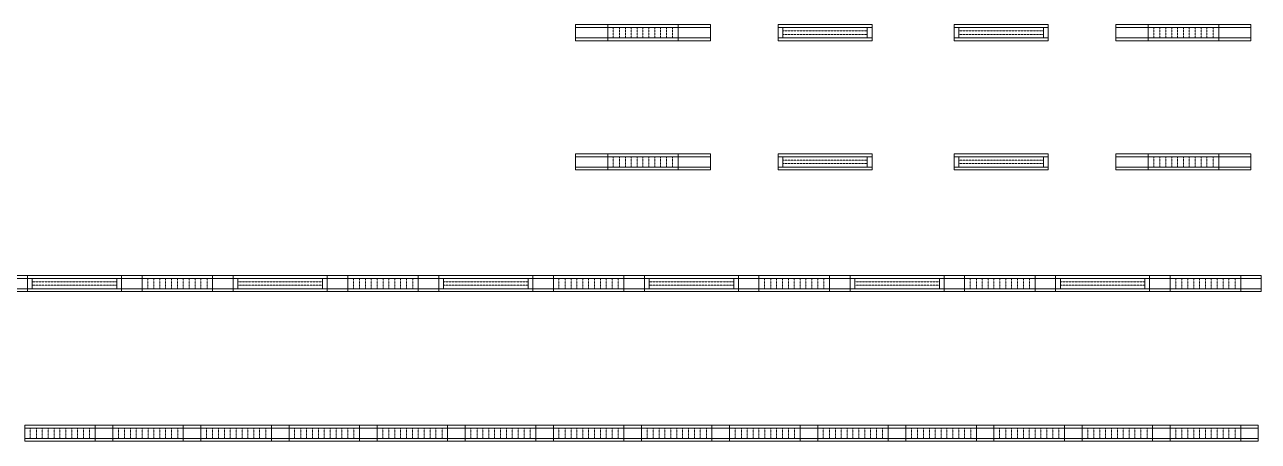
# Model space of a CAD drawing. Header units: millimetres. Extents: x -962357 to -591296, y -195428 to 59420.
# Drawn here: x -757430 to -736430, y -195428 to -188330 of the extents above; entities that cross this region are included whole.
import ezdxf

# ---------------------------------------------------------------- set-up
doc = ezdxf.new("R2010")
doc.units = ezdxf.units.MM
doc.linetypes.add('DPA_Hidden 50', pattern=[3, 2, -1])
doc.layers.add('A-GLAZ-CURT', color=2, linetype='Continuous', lineweight=9)

# ---------------------------------------------------------------- blocks, each defined once
blk = doc.blocks.new('DPA_CP_Metal Ceiling Panel1 - Horizontal with Gap-12437177-4180-01 LOWER PLATFORM LEVEL - REFLECTED CEILING PLAN')
at = {"layer": 'A-GLAZ-CURT'}
for p, q in [((-830857, 6974), (-830857, 7249)), ((-830857, 6974), (-830857, 7249)), ((-830857, 7249), (-830307, 7249)), ((-830857, 7249), (-830307, 7249)), ((-830857, 6974), (-830857, 7249)), ((-830857, 7199), (-830307, 7199)), ((-830307, 6974), (-830307, 7249)), ((-830307, 7249), (-830307, 6974)), ((-830307, 7249), (-830307, 6974)), ((-830857, 7024), (-830307, 7024)), ((-830857, 6974), (-830307, 6974)), ((-830307, 6974), (-830857, 6974)), ((-830307, 6974), (-830857, 6974))]:
    blk.add_line(p, q, dxfattribs=at)
blk = doc.blocks.new('DPA_CP_Metal Ceiling Luminaire2 - Linear Luminaire-12437131-4180-01 LOWER PLATFORM LEVEL - REFLECTED CEILING PLAN')
at = {"layer": 'A-GLAZ-CURT'}
for p, q in [((-832057, 6974), (-832057, 7249)), ((-832057, 7249), (-830857, 7249)), ((-832057, 7249), (-832057, 6974)), ((-830857, 7249), (-832057, 7249)), ((-832057, 7249), (-830857, 7249)), ((-832057, 7212), (-832057, 6974)), ((-832057, 7199), (-830857, 7199)), ((-830857, 7249), (-830857, 6974)), ((-830857, 6974), (-830857, 7249)), ((-830857, 7212), (-830857, 6974)), ((-832057, 7024), (-830857, 7024)), ((-830857, 6974), (-832057, 6974)), ((-830857, 6974), (-832057, 6974)), ((-832057, 6974), (-830857, 6974))]:
    blk.add_line(p, q, dxfattribs=at)
at = {"layer": 'A-GLAZ-CURT', "linetype": 'DPA_Hidden 50'}
for p, q in [((-831962, 7199), (-831962, 7024)), ((-831857, 7199), (-831857, 7024)), ((-831757, 7199), (-831757, 7024)), ((-831657, 7199), (-831657, 7024)), ((-831557, 7199), (-831557, 7024)), ((-831457, 7199), (-831457, 7024)), ((-831357, 7199), (-831357, 7024)), ((-831257, 7199), (-831257, 7024)), ((-831157, 7199), (-831157, 7024)), ((-831057, 7199), (-831057, 7024)), ((-830952, 7199), (-830952, 7024))]:
    blk.add_line(p, q, dxfattribs=at)
blk = doc.blocks.new('DPA_CP_Metal Ceiling Luminaire2 - Linear Luminaire-12404975-4180-01 LOWER PLATFORM LEVEL - REFLECTED CEILING PLAN')
at = {"layer": 'A-GLAZ-CURT'}
for p, q in [((-786932, 2702), (-786932, 2977)), ((-786932, 2977), (-785732, 2977)), ((-786932, 2977), (-786932, 2702)), ((-785732, 2977), (-786932, 2977)), ((-786932, 2977), (-785732, 2977)), ((-785732, 2977), (-785732, 2702)), ((-785732, 2702), (-785732, 2977)), ((-786932, 2939), (-786932, 2702)), ((-786932, 2927), (-785732, 2927)), ((-786932, 2752), (-785732, 2752)), ((-785732, 2939), (-785732, 2702)), ((-785732, 2702), (-786932, 2702)), ((-785732, 2702), (-786932, 2702)), ((-786932, 2702), (-785732, 2702))]:
    blk.add_line(p, q, dxfattribs=at)
at = {"layer": 'A-GLAZ-CURT', "linetype": 'DPA_Hidden 50'}
for p, q in [((-786837, 2927), (-786837, 2752)), ((-786732, 2927), (-786732, 2752)), ((-786632, 2927), (-786632, 2752)), ((-786532, 2927), (-786532, 2752)), ((-786432, 2927), (-786432, 2752)), ((-786332, 2927), (-786332, 2752)), ((-786232, 2927), (-786232, 2752)), ((-786132, 2927), (-786132, 2752)), ((-786032, 2927), (-786032, 2752)), ((-785932, 2927), (-785932, 2752)), ((-785827, 2927), (-785827, 2752))]:
    blk.add_line(p, q, dxfattribs=at)
blk = doc.blocks.new('DPA_CP_Metal Ceiling Panel1 - Horizontal with Gap-13297912-4180-01 LOWER PLATFORM LEVEL - REFLECTED CEILING PLAN')
at = {"layer": 'A-GLAZ-CURT'}
for p, q in [((-786232, 152), (-786232, 427)), ((-786232, 152), (-786232, 427)), ((-786232, 427), (-785932, 427)), ((-786232, 427), (-785932, 427)), ((-786232, 152), (-786232, 427)), ((-785932, 152), (-785932, 427)), ((-785932, 427), (-785932, 152)), ((-785932, 427), (-785932, 152)), ((-786232, 377), (-785932, 377)), ((-786232, 202), (-785932, 202)), ((-786232, 152), (-785932, 152)), ((-785932, 152), (-786232, 152)), ((-785932, 152), (-786232, 152))]:
    blk.add_line(p, q, dxfattribs=at)
blk = doc.blocks.new('DPA_CP_Metal Ceiling Luminaire2 - Linear Luminaire-V64-4180-01 LOWER PLATFORM LEVEL - REFLECTED CEILING PLAN')
at = {"layer": 'A-GLAZ-CURT'}
for p, q in [((-740932, 152), (-740932, 427)), ((-740932, 427), (-739732, 427)), ((-740932, 427), (-740932, 152)), ((-739732, 427), (-740932, 427)), ((-740932, 427), (-739732, 427)), ((-739732, 427), (-739732, 152)), ((-739732, 152), (-739732, 427)), ((-740932, 389), (-740932, 152)), ((-740932, 377), (-739732, 377)), ((-739732, 389), (-739732, 152)), ((-740932, 202), (-739732, 202)), ((-739732, 152), (-740932, 152)), ((-740932, 152), (-739732, 152)), ((-739732, 152), (-740930, 152))]:
    blk.add_line(p, q, dxfattribs=at)
at = {"layer": 'A-GLAZ-CURT', "linetype": 'DPA_Hidden 50'}
for p, q in [((-740837, 377), (-740837, 202)), ((-740732, 377), (-740732, 202)), ((-740632, 377), (-740632, 202)), ((-740532, 377), (-740532, 202)), ((-740432, 377), (-740432, 202)), ((-740332, 377), (-740332, 202)), ((-740232, 377), (-740232, 202)), ((-740132, 377), (-740132, 202)), ((-740032, 377), (-740032, 202)), ((-739932, 377), (-739932, 202)), ((-739827, 377), (-739827, 202))]:
    blk.add_line(p, q, dxfattribs=at)
blk = doc.blocks.new('DPA_CP_Metal Ceiling Panel1 - Horizontal with Gap-V65-4180-01 LOWER PLATFORM LEVEL - REFLECTED CEILING PLAN')
at = {"layer": 'A-GLAZ-CURT'}
for p, q in [((-754732, 152), (-754732, 427)), ((-754732, 152), (-754732, 427)), ((-754732, 427), (-754432, 427)), ((-754732, 152), (-754732, 427)), ((-754731, 427), (-754432, 427)), ((-754432, 152), (-754432, 427)), ((-754432, 427), (-754432, 152)), ((-754432, 427), (-754432, 152)), ((-754732, 377), (-754432, 377)), ((-754732, 202), (-754432, 202)), ((-754732, 152), (-754432, 152)), ((-754432, 152), (-754732, 152)), ((-754432, 152), (-754731, 152))]:
    blk.add_line(p, q, dxfattribs=at)
blk = doc.blocks.new('DPA_CP_Metal Ceiling Air Supply1 - Linear Diffuser Air Supply-V66-4180-01 LOWER PLATFORM LEVEL - REFLECTED CEILING PLAN')
at = {"layer": 'A-GLAZ-CURT'}
for p, q in [((-744608, 6974), (-744608, 7249)), ((-744608, 7249), (-743008, 7249)), ((-744608, 6974), (-744608, 7249)), ((-744608, 7249), (-743008, 7249)), ((-744608, 7249), (-743008, 7249)), ((-743008, 7199), (-744608, 7199)), ((-744528, 7199), (-744528, 7024)), ((-743088, 7199), (-743088, 7024)), ((-743008, 6974), (-743008, 7249)), ((-743008, 7249), (-743008, 6974)), ((-743008, 7024), (-744608, 7024)), ((-744608, 6974), (-743008, 6974)), ((-743008, 6974), (-744608, 6974)), ((-743008, 6974), (-744608, 6974))]:
    blk.add_line(p, q, dxfattribs=at)
at = {"layer": 'A-GLAZ-CURT', "linetype": 'DPA_Hidden 50'}
for p, q in [((-743088, 7141), (-744528, 7141)), ((-743088, 7082), (-744528, 7082))]:
    blk.add_line(p, q, dxfattribs=at)
blk = doc.blocks.new('DPA_CP_Metal Ceiling Panel1 - Horizontal with Gap-16028279-4180-01 LOWER PLATFORM LEVEL - REFLECTED CEILING PLAN')
at = {"layer": 'A-GLAZ-CURT'}
for p, q in [((-787282, 2702), (-787282, 2977)), ((-787282, 2702), (-787282, 2977)), ((-787282, 2977), (-786932, 2977)), ((-787282, 2977), (-786932, 2977)), ((-787282, 2702), (-787282, 2977)), ((-786932, 2702), (-786932, 2977)), ((-786932, 2977), (-786932, 2702)), ((-786932, 2977), (-786932, 2702)), ((-787282, 2927), (-786932, 2927)), ((-787282, 2752), (-786932, 2752)), ((-787282, 2702), (-786932, 2702)), ((-786932, 2702), (-787282, 2702)), ((-786932, 2702), (-787282, 2702))]:
    blk.add_line(p, q, dxfattribs=at)
blk = doc.blocks.new('DPA_CP_Metal Ceiling Air Supply1 - Linear Diffuser Air Supply-12404980-4180-01 LOWER PLATFORM LEVEL - REFLECTED CEILING PLAN')
at = {"layer": 'A-GLAZ-CURT'}
for p, q in [((-788882, 2702), (-788882, 2977)), ((-788882, 2977), (-787282, 2977)), ((-788882, 2702), (-788882, 2977)), ((-788882, 2977), (-787282, 2977)), ((-788882, 2977), (-787282, 2977)), ((-788882, 2702), (-788882, 2977)), ((-787282, 2702), (-787282, 2977)), ((-787282, 2977), (-787282, 2702)), ((-787282, 2977), (-787282, 2702)), ((-787282, 2927), (-788882, 2927)), ((-787282, 2752), (-788882, 2752)), ((-788802, 2927), (-788802, 2752)), ((-787362, 2927), (-787362, 2752)), ((-788882, 2702), (-787282, 2702)), ((-787282, 2702), (-788882, 2702)), ((-787282, 2702), (-788882, 2702))]:
    blk.add_line(p, q, dxfattribs=at)
at = {"layer": 'A-GLAZ-CURT', "linetype": 'DPA_Hidden 50'}
for p, q in [((-787362, 2868), (-788802, 2868)), ((-787362, 2810), (-788802, 2810))]:
    blk.add_line(p, q, dxfattribs=at)
blk = doc.blocks.new('C-1-PP19-AR-4180-01-B_20250908-040939_EXDOWNLIGHT')
at = {"layer": 'A-GLAZ-CURT'}
for name, p in [('DPA_CP_Metal Ceiling Panel1 - Horizontal with Gap-12437177-4180-01 LOWER PLATFORM LEVEL - REFLECTED CEILING PLAN', (827482, -199159)), ('DPA_CP_Metal Ceiling Luminaire2 - Linear Luminaire-12437131-4180-01 LOWER PLATFORM LEVEL - REFLECTED CEILING PLAN', (829232, -199159)), ('DPA_CP_Metal Ceiling Panel1 - Horizontal with Gap-12437177-4180-01 LOWER PLATFORM LEVEL - REFLECTED CEILING PLAN', (829232, -199159)), ('DPA_CP_Metal Ceiling Air Supply1 - Linear Diffuser Air Supply-V66-4180-01 LOWER PLATFORM LEVEL - REFLECTED CEILING PLAN', (744682, -199159)), ('DPA_CP_Metal Ceiling Air Supply1 - Linear Diffuser Air Supply-V66-4180-01 LOWER PLATFORM LEVEL - REFLECTED CEILING PLAN', (747682, -199159)), ('DPA_CP_Metal Ceiling Panel1 - Horizontal with Gap-12437177-4180-01 LOWER PLATFORM LEVEL - REFLECTED CEILING PLAN', (836682, -199159)), ('DPA_CP_Metal Ceiling Luminaire2 - Linear Luminaire-12437131-4180-01 LOWER PLATFORM LEVEL - REFLECTED CEILING PLAN', (838432, -199159)), ('DPA_CP_Metal Ceiling Panel1 - Horizontal with Gap-12437177-4180-01 LOWER PLATFORM LEVEL - REFLECTED CEILING PLAN', (838432, -199159)), ('DPA_CP_Metal Ceiling Panel1 - Horizontal with Gap-12437177-4180-01 LOWER PLATFORM LEVEL - REFLECTED CEILING PLAN', (827482, -201359)), ('DPA_CP_Metal Ceiling Luminaire2 - Linear Luminaire-12437131-4180-01 LOWER PLATFORM LEVEL - REFLECTED CEILING PLAN', (829232, -201359)), ('DPA_CP_Metal Ceiling Panel1 - Horizontal with Gap-12437177-4180-01 LOWER PLATFORM LEVEL - REFLECTED CEILING PLAN', (829232, -201359)), ('DPA_CP_Metal Ceiling Air Supply1 - Linear Diffuser Air Supply-V66-4180-01 LOWER PLATFORM LEVEL - REFLECTED CEILING PLAN', (744682, -201359)), ('DPA_CP_Metal Ceiling Air Supply1 - Linear Diffuser Air Supply-V66-4180-01 LOWER PLATFORM LEVEL - REFLECTED CEILING PLAN', (747682, -201359)), ('DPA_CP_Metal Ceiling Panel1 - Horizontal with Gap-12437177-4180-01 LOWER PLATFORM LEVEL - REFLECTED CEILING PLAN', (836682, -201359)), ('DPA_CP_Metal Ceiling Luminaire2 - Linear Luminaire-12437131-4180-01 LOWER PLATFORM LEVEL - REFLECTED CEILING PLAN', (838432, -201359)), ('DPA_CP_Metal Ceiling Panel1 - Horizontal with Gap-12437177-4180-01 LOWER PLATFORM LEVEL - REFLECTED CEILING PLAN', (838432, -201359)), ('DPA_CP_Metal Ceiling Panel1 - Horizontal with Gap-16028279-4180-01 LOWER PLATFORM LEVEL - REFLECTED CEILING PLAN', (774232, -199159)), ('DPA_CP_Metal Ceiling Panel1 - Horizontal with Gap-16028279-4180-01 LOWER PLATFORM LEVEL - REFLECTED CEILING PLAN', (774232, -199159)), ('DPA_CP_Metal Ceiling Panel1 - Horizontal with Gap-16028279-4180-01 LOWER PLATFORM LEVEL - REFLECTED CEILING PLAN', (774232, -199159)), ('DPA_CP_Metal Ceiling Air Supply1 - Linear Diffuser Air Supply-12404980-4180-01 LOWER PLATFORM LEVEL - REFLECTED CEILING PLAN', (776182, -199159)), ('DPA_CP_Metal Ceiling Air Supply1 - Linear Diffuser Air Supply-12404980-4180-01 LOWER PLATFORM LEVEL - REFLECTED CEILING PLAN', (776182, -199159)), ('DPA_CP_Metal Ceiling Air Supply1 - Linear Diffuser Air Supply-12404980-4180-01 LOWER PLATFORM LEVEL - REFLECTED CEILING PLAN', (776182, -199159)), ('DPA_CP_Metal Ceiling Panel1 - Horizontal with Gap-16028279-4180-01 LOWER PLATFORM LEVEL - REFLECTED CEILING PLAN', (776182, -199159)), ('DPA_CP_Metal Ceiling Panel1 - Horizontal with Gap-16028279-4180-01 LOWER PLATFORM LEVEL - REFLECTED CEILING PLAN', (776182, -199159)), ('DPA_CP_Metal Ceiling Panel1 - Horizontal with Gap-16028279-4180-01 LOWER PLATFORM LEVEL - REFLECTED CEILING PLAN', (776182, -199159)), ('DPA_CP_Metal Ceiling Luminaire2 - Linear Luminaire-12404975-4180-01 LOWER PLATFORM LEVEL - REFLECTED CEILING PLAN', (776182, -199159)), ('DPA_CP_Metal Ceiling Luminaire2 - Linear Luminaire-12404975-4180-01 LOWER PLATFORM LEVEL - REFLECTED CEILING PLAN', (776182, -199159)), ('DPA_CP_Metal Ceiling Luminaire2 - Linear Luminaire-12404975-4180-01 LOWER PLATFORM LEVEL - REFLECTED CEILING PLAN', (776182, -199159)), ('DPA_CP_Metal Ceiling Panel1 - Horizontal with Gap-16028279-4180-01 LOWER PLATFORM LEVEL - REFLECTED CEILING PLAN', (777732, -199159)), ('DPA_CP_Metal Ceiling Panel1 - Horizontal with Gap-16028279-4180-01 LOWER PLATFORM LEVEL - REFLECTED CEILING PLAN', (777732, -199159)), ('DPA_CP_Metal Ceiling Panel1 - Horizontal with Gap-16028279-4180-01 LOWER PLATFORM LEVEL - REFLECTED CEILING PLAN', (777732, -199159)), ('DPA_CP_Metal Ceiling Air Supply1 - Linear Diffuser Air Supply-12404980-4180-01 LOWER PLATFORM LEVEL - REFLECTED CEILING PLAN', (779682, -199159)), ('DPA_CP_Metal Ceiling Air Supply1 - Linear Diffuser Air Supply-12404980-4180-01 LOWER PLATFORM LEVEL - REFLECTED CEILING PLAN', (779682, -199159)), ('DPA_CP_Metal Ceiling Air Supply1 - Linear Diffuser Air Supply-12404980-4180-01 LOWER PLATFORM LEVEL - REFLECTED CEILING PLAN', (779682, -199159)), ('DPA_CP_Metal Ceiling Panel1 - Horizontal with Gap-16028279-4180-01 LOWER PLATFORM LEVEL - REFLECTED CEILING PLAN', (779682, -199159)), ('DPA_CP_Metal Ceiling Panel1 - Horizontal with Gap-16028279-4180-01 LOWER PLATFORM LEVEL - REFLECTED CEILING PLAN', (779682, -199159)), ('DPA_CP_Metal Ceiling Panel1 - Horizontal with Gap-16028279-4180-01 LOWER PLATFORM LEVEL - REFLECTED CEILING PLAN', (779682, -199159)), ('DPA_CP_Metal Ceiling Luminaire2 - Linear Luminaire-12404975-4180-01 LOWER PLATFORM LEVEL - REFLECTED CEILING PLAN', (779682, -199159)), ('DPA_CP_Metal Ceiling Luminaire2 - Linear Luminaire-12404975-4180-01 LOWER PLATFORM LEVEL - REFLECTED CEILING PLAN', (779682, -199159)), ('DPA_CP_Metal Ceiling Luminaire2 - Linear Luminaire-12404975-4180-01 LOWER PLATFORM LEVEL - REFLECTED CEILING PLAN', (779682, -199159)), ('DPA_CP_Metal Ceiling Panel1 - Horizontal with Gap-16028279-4180-01 LOWER PLATFORM LEVEL - REFLECTED CEILING PLAN', (781232, -199159)), ('DPA_CP_Metal Ceiling Panel1 - Horizontal with Gap-16028279-4180-01 LOWER PLATFORM LEVEL - REFLECTED CEILING PLAN', (781232, -199159)), ('DPA_CP_Metal Ceiling Panel1 - Horizontal with Gap-16028279-4180-01 LOWER PLATFORM LEVEL - REFLECTED CEILING PLAN', (781232, -199159)), ('DPA_CP_Metal Ceiling Air Supply1 - Linear Diffuser Air Supply-12404980-4180-01 LOWER PLATFORM LEVEL - REFLECTED CEILING PLAN', (783182, -199159)), ('DPA_CP_Metal Ceiling Air Supply1 - Linear Diffuser Air Supply-12404980-4180-01 LOWER PLATFORM LEVEL - REFLECTED CEILING PLAN', (783182, -199159)), ('DPA_CP_Metal Ceiling Air Supply1 - Linear Diffuser Air Supply-12404980-4180-01 LOWER PLATFORM LEVEL - REFLECTED CEILING PLAN', (783182, -199159)), ('DPA_CP_Metal Ceiling Panel1 - Horizontal with Gap-16028279-4180-01 LOWER PLATFORM LEVEL - REFLECTED CEILING PLAN', (783182, -199159)), ('DPA_CP_Metal Ceiling Panel1 - Horizontal with Gap-16028279-4180-01 LOWER PLATFORM LEVEL - REFLECTED CEILING PLAN', (783182, -199159)), ('DPA_CP_Metal Ceiling Panel1 - Horizontal with Gap-16028279-4180-01 LOWER PLATFORM LEVEL - REFLECTED CEILING PLAN', (783182, -199159)), ('DPA_CP_Metal Ceiling Luminaire2 - Linear Luminaire-12404975-4180-01 LOWER PLATFORM LEVEL - REFLECTED CEILING PLAN', (783182, -199159)), ('DPA_CP_Metal Ceiling Luminaire2 - Linear Luminaire-12404975-4180-01 LOWER PLATFORM LEVEL - REFLECTED CEILING PLAN', (783182, -199159)), ('DPA_CP_Metal Ceiling Luminaire2 - Linear Luminaire-12404975-4180-01 LOWER PLATFORM LEVEL - REFLECTED CEILING PLAN', (783182, -199159)), ('DPA_CP_Metal Ceiling Panel1 - Horizontal with Gap-16028279-4180-01 LOWER PLATFORM LEVEL - REFLECTED CEILING PLAN', (784732, -199159)), ('DPA_CP_Metal Ceiling Panel1 - Horizontal with Gap-16028279-4180-01 LOWER PLATFORM LEVEL - REFLECTED CEILING PLAN', (784732, -199159)), ('DPA_CP_Metal Ceiling Panel1 - Horizontal with Gap-16028279-4180-01 LOWER PLATFORM LEVEL - REFLECTED CEILING PLAN', (784732, -199159)), ('DPA_CP_Metal Ceiling Air Supply1 - Linear Diffuser Air Supply-12404980-4180-01 LOWER PLATFORM LEVEL - REFLECTED CEILING PLAN', (786682, -199159)), ('DPA_CP_Metal Ceiling Air Supply1 - Linear Diffuser Air Supply-12404980-4180-01 LOWER PLATFORM LEVEL - REFLECTED CEILING PLAN', (786682, -199159)), ('DPA_CP_Metal Ceiling Air Supply1 - Linear Diffuser Air Supply-12404980-4180-01 LOWER PLATFORM LEVEL - REFLECTED CEILING PLAN', (786682, -199159)), ('DPA_CP_Metal Ceiling Panel1 - Horizontal with Gap-16028279-4180-01 LOWER PLATFORM LEVEL - REFLECTED CEILING PLAN', (786682, -199159)), ('DPA_CP_Metal Ceiling Panel1 - Horizontal with Gap-16028279-4180-01 LOWER PLATFORM LEVEL - REFLECTED CEILING PLAN', (786682, -199159)), ('DPA_CP_Metal Ceiling Panel1 - Horizontal with Gap-16028279-4180-01 LOWER PLATFORM LEVEL - REFLECTED CEILING PLAN', (786682, -199159)), ('DPA_CP_Metal Ceiling Luminaire2 - Linear Luminaire-12404975-4180-01 LOWER PLATFORM LEVEL - REFLECTED CEILING PLAN', (786682, -199159)), ('DPA_CP_Metal Ceiling Luminaire2 - Linear Luminaire-12404975-4180-01 LOWER PLATFORM LEVEL - REFLECTED CEILING PLAN', (786682, -199159)), ('DPA_CP_Metal Ceiling Luminaire2 - Linear Luminaire-12404975-4180-01 LOWER PLATFORM LEVEL - REFLECTED CEILING PLAN', (786682, -199159)), ('DPA_CP_Metal Ceiling Panel1 - Horizontal with Gap-16028279-4180-01 LOWER PLATFORM LEVEL - REFLECTED CEILING PLAN', (788232, -199159)), ('DPA_CP_Metal Ceiling Panel1 - Horizontal with Gap-16028279-4180-01 LOWER PLATFORM LEVEL - REFLECTED CEILING PLAN', (788232, -199159)), ('DPA_CP_Metal Ceiling Panel1 - Horizontal with Gap-16028279-4180-01 LOWER PLATFORM LEVEL - REFLECTED CEILING PLAN', (788232, -199159)), ('DPA_CP_Metal Ceiling Air Supply1 - Linear Diffuser Air Supply-12404980-4180-01 LOWER PLATFORM LEVEL - REFLECTED CEILING PLAN', (790182, -199159)), ('DPA_CP_Metal Ceiling Air Supply1 - Linear Diffuser Air Supply-12404980-4180-01 LOWER PLATFORM LEVEL - REFLECTED CEILING PLAN', (790182, -199159)), ('DPA_CP_Metal Ceiling Air Supply1 - Linear Diffuser Air Supply-12404980-4180-01 LOWER PLATFORM LEVEL - REFLECTED CEILING PLAN', (790182, -199159)), ('DPA_CP_Metal Ceiling Panel1 - Horizontal with Gap-16028279-4180-01 LOWER PLATFORM LEVEL - REFLECTED CEILING PLAN', (790182, -199159)), ('DPA_CP_Metal Ceiling Panel1 - Horizontal with Gap-16028279-4180-01 LOWER PLATFORM LEVEL - REFLECTED CEILING PLAN', (790182, -199159)), ('DPA_CP_Metal Ceiling Panel1 - Horizontal with Gap-16028279-4180-01 LOWER PLATFORM LEVEL - REFLECTED CEILING PLAN', (790182, -199159)), ('DPA_CP_Metal Ceiling Luminaire2 - Linear Luminaire-12404975-4180-01 LOWER PLATFORM LEVEL - REFLECTED CEILING PLAN', (790182, -199159)), ('DPA_CP_Metal Ceiling Luminaire2 - Linear Luminaire-12404975-4180-01 LOWER PLATFORM LEVEL - REFLECTED CEILING PLAN', (790182, -199159)), ('DPA_CP_Metal Ceiling Luminaire2 - Linear Luminaire-12404975-4180-01 LOWER PLATFORM LEVEL - REFLECTED CEILING PLAN', (790182, -199159)), ('DPA_CP_Metal Ceiling Panel1 - Horizontal with Gap-16028279-4180-01 LOWER PLATFORM LEVEL - REFLECTED CEILING PLAN', (791732, -199159)), ('DPA_CP_Metal Ceiling Panel1 - Horizontal with Gap-16028279-4180-01 LOWER PLATFORM LEVEL - REFLECTED CEILING PLAN', (791732, -199159)), ('DPA_CP_Metal Ceiling Panel1 - Horizontal with Gap-16028279-4180-01 LOWER PLATFORM LEVEL - REFLECTED CEILING PLAN', (791732, -199159)), ('DPA_CP_Metal Ceiling Air Supply1 - Linear Diffuser Air Supply-12404980-4180-01 LOWER PLATFORM LEVEL - REFLECTED CEILING PLAN', (793682, -199159)), ('DPA_CP_Metal Ceiling Air Supply1 - Linear Diffuser Air Supply-12404980-4180-01 LOWER PLATFORM LEVEL - REFLECTED CEILING PLAN', (793682, -199159)), ('DPA_CP_Metal Ceiling Air Supply1 - Linear Diffuser Air Supply-12404980-4180-01 LOWER PLATFORM LEVEL - REFLECTED CEILING PLAN', (793682, -199159)), ('DPA_CP_Metal Ceiling Panel1 - Horizontal with Gap-16028279-4180-01 LOWER PLATFORM LEVEL - REFLECTED CEILING PLAN', (793682, -199159)), ('DPA_CP_Metal Ceiling Panel1 - Horizontal with Gap-16028279-4180-01 LOWER PLATFORM LEVEL - REFLECTED CEILING PLAN', (793682, -199159)), ('DPA_CP_Metal Ceiling Panel1 - Horizontal with Gap-16028279-4180-01 LOWER PLATFORM LEVEL - REFLECTED CEILING PLAN', (793682, -199159)), ('DPA_CP_Metal Ceiling Luminaire2 - Linear Luminaire-12404975-4180-01 LOWER PLATFORM LEVEL - REFLECTED CEILING PLAN', (793682, -199159)), ('DPA_CP_Metal Ceiling Luminaire2 - Linear Luminaire-12404975-4180-01 LOWER PLATFORM LEVEL - REFLECTED CEILING PLAN', (793682, -199159)), ('DPA_CP_Metal Ceiling Luminaire2 - Linear Luminaire-12404975-4180-01 LOWER PLATFORM LEVEL - REFLECTED CEILING PLAN', (793682, -199159)), ('DPA_CP_Metal Ceiling Panel1 - Horizontal with Gap-16028279-4180-01 LOWER PLATFORM LEVEL - REFLECTED CEILING PLAN', (795232, -199159)), ('DPA_CP_Metal Ceiling Panel1 - Horizontal with Gap-16028279-4180-01 LOWER PLATFORM LEVEL - REFLECTED CEILING PLAN', (795232, -199159)), ('DPA_CP_Metal Ceiling Panel1 - Horizontal with Gap-16028279-4180-01 LOWER PLATFORM LEVEL - REFLECTED CEILING PLAN', (795232, -199159)), ('DPA_CP_Metal Ceiling Luminaire2 - Linear Luminaire-12404975-4180-01 LOWER PLATFORM LEVEL - REFLECTED CEILING PLAN', (774182, -201709)), ('DPA_CP_Metal Ceiling Luminaire2 - Linear Luminaire-12404975-4180-01 LOWER PLATFORM LEVEL - REFLECTED CEILING PLAN', (774182, -201709)), ('DPA_CP_Metal Ceiling Luminaire2 - Linear Luminaire-12404975-4180-01 LOWER PLATFORM LEVEL - REFLECTED CEILING PLAN', (774182, -201709)), ('DPA_CP_Metal Ceiling Panel1 - Horizontal with Gap-13297912-4180-01 LOWER PLATFORM LEVEL - REFLECTED CEILING PLAN', (774682, -199159)), ('DPA_CP_Metal Ceiling Panel1 - Horizontal with Gap-13297912-4180-01 LOWER PLATFORM LEVEL - REFLECTED CEILING PLAN', (774682, -199159)), ('DPA_CP_Metal Ceiling Panel1 - Horizontal with Gap-13297912-4180-01 LOWER PLATFORM LEVEL - REFLECTED CEILING PLAN', (774682, -199159)), ('DPA_CP_Metal Ceiling Luminaire2 - Linear Luminaire-12404975-4180-01 LOWER PLATFORM LEVEL - REFLECTED CEILING PLAN', (775682, -201709)), ('DPA_CP_Metal Ceiling Luminaire2 - Linear Luminaire-12404975-4180-01 LOWER PLATFORM LEVEL - REFLECTED CEILING PLAN', (775682, -201709)), ('DPA_CP_Metal Ceiling Luminaire2 - Linear Luminaire-12404975-4180-01 LOWER PLATFORM LEVEL - REFLECTED CEILING PLAN', (775682, -201709)), ('DPA_CP_Metal Ceiling Panel1 - Horizontal with Gap-V65-4180-01 LOWER PLATFORM LEVEL - REFLECTED CEILING PLAN', (744682, -199159)), ('DPA_CP_Metal Ceiling Panel1 - Horizontal with Gap-V65-4180-01 LOWER PLATFORM LEVEL - REFLECTED CEILING PLAN', (744682, -199159)), ('DPA_CP_Metal Ceiling Panel1 - Horizontal with Gap-V65-4180-01 LOWER PLATFORM LEVEL - REFLECTED CEILING PLAN', (744682, -199159)), ('DPA_CP_Metal Ceiling Luminaire2 - Linear Luminaire-12404975-4180-01 LOWER PLATFORM LEVEL - REFLECTED CEILING PLAN', (777182, -201709)), ('DPA_CP_Metal Ceiling Luminaire2 - Linear Luminaire-12404975-4180-01 LOWER PLATFORM LEVEL - REFLECTED CEILING PLAN', (777182, -201709)), ('DPA_CP_Metal Ceiling Luminaire2 - Linear Luminaire-12404975-4180-01 LOWER PLATFORM LEVEL - REFLECTED CEILING PLAN', (777182, -201709)), ('DPA_CP_Metal Ceiling Panel1 - Horizontal with Gap-13297912-4180-01 LOWER PLATFORM LEVEL - REFLECTED CEILING PLAN', (777682, -199159)), ('DPA_CP_Metal Ceiling Panel1 - Horizontal with Gap-13297912-4180-01 LOWER PLATFORM LEVEL - REFLECTED CEILING PLAN', (777682, -199159)), ('DPA_CP_Metal Ceiling Panel1 - Horizontal with Gap-13297912-4180-01 LOWER PLATFORM LEVEL - REFLECTED CEILING PLAN', (777682, -199159)), ('DPA_CP_Metal Ceiling Luminaire2 - Linear Luminaire-12404975-4180-01 LOWER PLATFORM LEVEL - REFLECTED CEILING PLAN', (778682, -201709)), ('DPA_CP_Metal Ceiling Luminaire2 - Linear Luminaire-12404975-4180-01 LOWER PLATFORM LEVEL - REFLECTED CEILING PLAN', (778682, -201709)), ('DPA_CP_Metal Ceiling Luminaire2 - Linear Luminaire-12404975-4180-01 LOWER PLATFORM LEVEL - REFLECTED CEILING PLAN', (778682, -201709)), ('DPA_CP_Metal Ceiling Panel1 - Horizontal with Gap-13297912-4180-01 LOWER PLATFORM LEVEL - REFLECTED CEILING PLAN', (779182, -199159)), ('DPA_CP_Metal Ceiling Panel1 - Horizontal with Gap-13297912-4180-01 LOWER PLATFORM LEVEL - REFLECTED CEILING PLAN', (779182, -199159)), ('DPA_CP_Metal Ceiling Panel1 - Horizontal with Gap-13297912-4180-01 LOWER PLATFORM LEVEL - REFLECTED CEILING PLAN', (779182, -199159)), ('DPA_CP_Metal Ceiling Luminaire2 - Linear Luminaire-12404975-4180-01 LOWER PLATFORM LEVEL - REFLECTED CEILING PLAN', (780182, -201709)), ('DPA_CP_Metal Ceiling Luminaire2 - Linear Luminaire-12404975-4180-01 LOWER PLATFORM LEVEL - REFLECTED CEILING PLAN', (780182, -201709)), ('DPA_CP_Metal Ceiling Luminaire2 - Linear Luminaire-12404975-4180-01 LOWER PLATFORM LEVEL - REFLECTED CEILING PLAN', (780182, -201709)), ('DPA_CP_Metal Ceiling Panel1 - Horizontal with Gap-13297912-4180-01 LOWER PLATFORM LEVEL - REFLECTED CEILING PLAN', (780682, -199159)), ('DPA_CP_Metal Ceiling Panel1 - Horizontal with Gap-13297912-4180-01 LOWER PLATFORM LEVEL - REFLECTED CEILING PLAN', (780682, -199159)), ('DPA_CP_Metal Ceiling Panel1 - Horizontal with Gap-13297912-4180-01 LOWER PLATFORM LEVEL - REFLECTED CEILING PLAN', (780682, -199159)), ('DPA_CP_Metal Ceiling Luminaire2 - Linear Luminaire-12404975-4180-01 LOWER PLATFORM LEVEL - REFLECTED CEILING PLAN', (781682, -201709)), ('DPA_CP_Metal Ceiling Luminaire2 - Linear Luminaire-12404975-4180-01 LOWER PLATFORM LEVEL - REFLECTED CEILING PLAN', (781682, -201709)), ('DPA_CP_Metal Ceiling Luminaire2 - Linear Luminaire-12404975-4180-01 LOWER PLATFORM LEVEL - REFLECTED CEILING PLAN', (781682, -201709)), ('DPA_CP_Metal Ceiling Panel1 - Horizontal with Gap-13297912-4180-01 LOWER PLATFORM LEVEL - REFLECTED CEILING PLAN', (782182, -199159)), ('DPA_CP_Metal Ceiling Panel1 - Horizontal with Gap-13297912-4180-01 LOWER PLATFORM LEVEL - REFLECTED CEILING PLAN', (782182, -199159)), ('DPA_CP_Metal Ceiling Panel1 - Horizontal with Gap-13297912-4180-01 LOWER PLATFORM LEVEL - REFLECTED CEILING PLAN', (782182, -199159)), ('DPA_CP_Metal Ceiling Luminaire2 - Linear Luminaire-12404975-4180-01 LOWER PLATFORM LEVEL - REFLECTED CEILING PLAN', (783182, -201709)), ('DPA_CP_Metal Ceiling Luminaire2 - Linear Luminaire-12404975-4180-01 LOWER PLATFORM LEVEL - REFLECTED CEILING PLAN', (783182, -201709)), ('DPA_CP_Metal Ceiling Luminaire2 - Linear Luminaire-12404975-4180-01 LOWER PLATFORM LEVEL - REFLECTED CEILING PLAN', (783182, -201709)), ('DPA_CP_Metal Ceiling Panel1 - Horizontal with Gap-13297912-4180-01 LOWER PLATFORM LEVEL - REFLECTED CEILING PLAN', (783682, -199159)), ('DPA_CP_Metal Ceiling Panel1 - Horizontal with Gap-13297912-4180-01 LOWER PLATFORM LEVEL - REFLECTED CEILING PLAN', (783682, -199159)), ('DPA_CP_Metal Ceiling Panel1 - Horizontal with Gap-13297912-4180-01 LOWER PLATFORM LEVEL - REFLECTED CEILING PLAN', (783682, -199159)), ('DPA_CP_Metal Ceiling Luminaire2 - Linear Luminaire-12404975-4180-01 LOWER PLATFORM LEVEL - REFLECTED CEILING PLAN', (784682, -201709)), ('DPA_CP_Metal Ceiling Luminaire2 - Linear Luminaire-12404975-4180-01 LOWER PLATFORM LEVEL - REFLECTED CEILING PLAN', (784682, -201709)), ('DPA_CP_Metal Ceiling Luminaire2 - Linear Luminaire-12404975-4180-01 LOWER PLATFORM LEVEL - REFLECTED CEILING PLAN', (784682, -201709)), ('DPA_CP_Metal Ceiling Panel1 - Horizontal with Gap-13297912-4180-01 LOWER PLATFORM LEVEL - REFLECTED CEILING PLAN', (785182, -199159)), ('DPA_CP_Metal Ceiling Panel1 - Horizontal with Gap-13297912-4180-01 LOWER PLATFORM LEVEL - REFLECTED CEILING PLAN', (785182, -199159)), ('DPA_CP_Metal Ceiling Panel1 - Horizontal with Gap-13297912-4180-01 LOWER PLATFORM LEVEL - REFLECTED CEILING PLAN', (785182, -199159)), ('DPA_CP_Metal Ceiling Luminaire2 - Linear Luminaire-12404975-4180-01 LOWER PLATFORM LEVEL - REFLECTED CEILING PLAN', (786182, -201709)), ('DPA_CP_Metal Ceiling Luminaire2 - Linear Luminaire-12404975-4180-01 LOWER PLATFORM LEVEL - REFLECTED CEILING PLAN', (786182, -201709)), ('DPA_CP_Metal Ceiling Luminaire2 - Linear Luminaire-12404975-4180-01 LOWER PLATFORM LEVEL - REFLECTED CEILING PLAN', (786182, -201709)), ('DPA_CP_Metal Ceiling Panel1 - Horizontal with Gap-13297912-4180-01 LOWER PLATFORM LEVEL - REFLECTED CEILING PLAN', (786682, -199159)), ('DPA_CP_Metal Ceiling Panel1 - Horizontal with Gap-13297912-4180-01 LOWER PLATFORM LEVEL - REFLECTED CEILING PLAN', (786682, -199159)), ('DPA_CP_Metal Ceiling Panel1 - Horizontal with Gap-13297912-4180-01 LOWER PLATFORM LEVEL - REFLECTED CEILING PLAN', (786682, -199159)), ('DPA_CP_Metal Ceiling Luminaire2 - Linear Luminaire-12404975-4180-01 LOWER PLATFORM LEVEL - REFLECTED CEILING PLAN', (787682, -201709)), ('DPA_CP_Metal Ceiling Luminaire2 - Linear Luminaire-12404975-4180-01 LOWER PLATFORM LEVEL - REFLECTED CEILING PLAN', (787682, -201709)), ('DPA_CP_Metal Ceiling Luminaire2 - Linear Luminaire-12404975-4180-01 LOWER PLATFORM LEVEL - REFLECTED CEILING PLAN', (787682, -201709)), ('DPA_CP_Metal Ceiling Panel1 - Horizontal with Gap-13297912-4180-01 LOWER PLATFORM LEVEL - REFLECTED CEILING PLAN', (788182, -199159)), ('DPA_CP_Metal Ceiling Panel1 - Horizontal with Gap-13297912-4180-01 LOWER PLATFORM LEVEL - REFLECTED CEILING PLAN', (788182, -199159)), ('DPA_CP_Metal Ceiling Panel1 - Horizontal with Gap-13297912-4180-01 LOWER PLATFORM LEVEL - REFLECTED CEILING PLAN', (788182, -199159)), ('DPA_CP_Metal Ceiling Luminaire2 - Linear Luminaire-12404975-4180-01 LOWER PLATFORM LEVEL - REFLECTED CEILING PLAN', (789182, -201709)), ('DPA_CP_Metal Ceiling Luminaire2 - Linear Luminaire-12404975-4180-01 LOWER PLATFORM LEVEL - REFLECTED CEILING PLAN', (789182, -201709)), ('DPA_CP_Metal Ceiling Luminaire2 - Linear Luminaire-12404975-4180-01 LOWER PLATFORM LEVEL - REFLECTED CEILING PLAN', (789182, -201709)), ('DPA_CP_Metal Ceiling Panel1 - Horizontal with Gap-13297912-4180-01 LOWER PLATFORM LEVEL - REFLECTED CEILING PLAN', (789682, -199159)), ('DPA_CP_Metal Ceiling Panel1 - Horizontal with Gap-13297912-4180-01 LOWER PLATFORM LEVEL - REFLECTED CEILING PLAN', (789682, -199159)), ('DPA_CP_Metal Ceiling Panel1 - Horizontal with Gap-13297912-4180-01 LOWER PLATFORM LEVEL - REFLECTED CEILING PLAN', (789682, -199159)), ('DPA_CP_Metal Ceiling Luminaire2 - Linear Luminaire-V64-4180-01 LOWER PLATFORM LEVEL - REFLECTED CEILING PLAN', (744682, -199159)), ('DPA_CP_Metal Ceiling Luminaire2 - Linear Luminaire-V64-4180-01 LOWER PLATFORM LEVEL - REFLECTED CEILING PLAN', (744682, -199159)), ('DPA_CP_Metal Ceiling Luminaire2 - Linear Luminaire-V64-4180-01 LOWER PLATFORM LEVEL - REFLECTED CEILING PLAN', (744682, -199159)), ('DPA_CP_Metal Ceiling Panel1 - Horizontal with Gap-13297912-4180-01 LOWER PLATFORM LEVEL - REFLECTED CEILING PLAN', (791182, -199159)), ('DPA_CP_Metal Ceiling Panel1 - Horizontal with Gap-13297912-4180-01 LOWER PLATFORM LEVEL - REFLECTED CEILING PLAN', (791182, -199159)), ('DPA_CP_Metal Ceiling Panel1 - Horizontal with Gap-13297912-4180-01 LOWER PLATFORM LEVEL - REFLECTED CEILING PLAN', (791182, -199159)), ('DPA_CP_Metal Ceiling Luminaire2 - Linear Luminaire-12404975-4180-01 LOWER PLATFORM LEVEL - REFLECTED CEILING PLAN', (792182, -201709)), ('DPA_CP_Metal Ceiling Luminaire2 - Linear Luminaire-12404975-4180-01 LOWER PLATFORM LEVEL - REFLECTED CEILING PLAN', (792182, -201709)), ('DPA_CP_Metal Ceiling Luminaire2 - Linear Luminaire-12404975-4180-01 LOWER PLATFORM LEVEL - REFLECTED CEILING PLAN', (792182, -201709)), ('DPA_CP_Metal Ceiling Panel1 - Horizontal with Gap-13297912-4180-01 LOWER PLATFORM LEVEL - REFLECTED CEILING PLAN', (792682, -199159)), ('DPA_CP_Metal Ceiling Panel1 - Horizontal with Gap-13297912-4180-01 LOWER PLATFORM LEVEL - REFLECTED CEILING PLAN', (792682, -199159)), ('DPA_CP_Metal Ceiling Panel1 - Horizontal with Gap-13297912-4180-01 LOWER PLATFORM LEVEL - REFLECTED CEILING PLAN', (792682, -199159)), ('DPA_CP_Metal Ceiling Luminaire2 - Linear Luminaire-12404975-4180-01 LOWER PLATFORM LEVEL - REFLECTED CEILING PLAN', (793682, -201709)), ('DPA_CP_Metal Ceiling Luminaire2 - Linear Luminaire-12404975-4180-01 LOWER PLATFORM LEVEL - REFLECTED CEILING PLAN', (793682, -201709)), ('DPA_CP_Metal Ceiling Luminaire2 - Linear Luminaire-12404975-4180-01 LOWER PLATFORM LEVEL - REFLECTED CEILING PLAN', (793682, -201709)), ('DPA_CP_Metal Ceiling Panel1 - Horizontal with Gap-13297912-4180-01 LOWER PLATFORM LEVEL - REFLECTED CEILING PLAN', (794182, -199159)), ('DPA_CP_Metal Ceiling Panel1 - Horizontal with Gap-13297912-4180-01 LOWER PLATFORM LEVEL - REFLECTED CEILING PLAN', (794182, -199159)), ('DPA_CP_Metal Ceiling Panel1 - Horizontal with Gap-13297912-4180-01 LOWER PLATFORM LEVEL - REFLECTED CEILING PLAN', (794182, -199159))]:
    blk.add_blockref(name, p, dxfattribs=at)

msp = doc.modelspace()

# ---------------------------------------------------------------- block references
msp.add_blockref('C-1-PP19-AR-4180-01-B_20250908-040939_EXDOWNLIGHT', (-744680, 3580))

doc.saveas('drawing.dxf')
